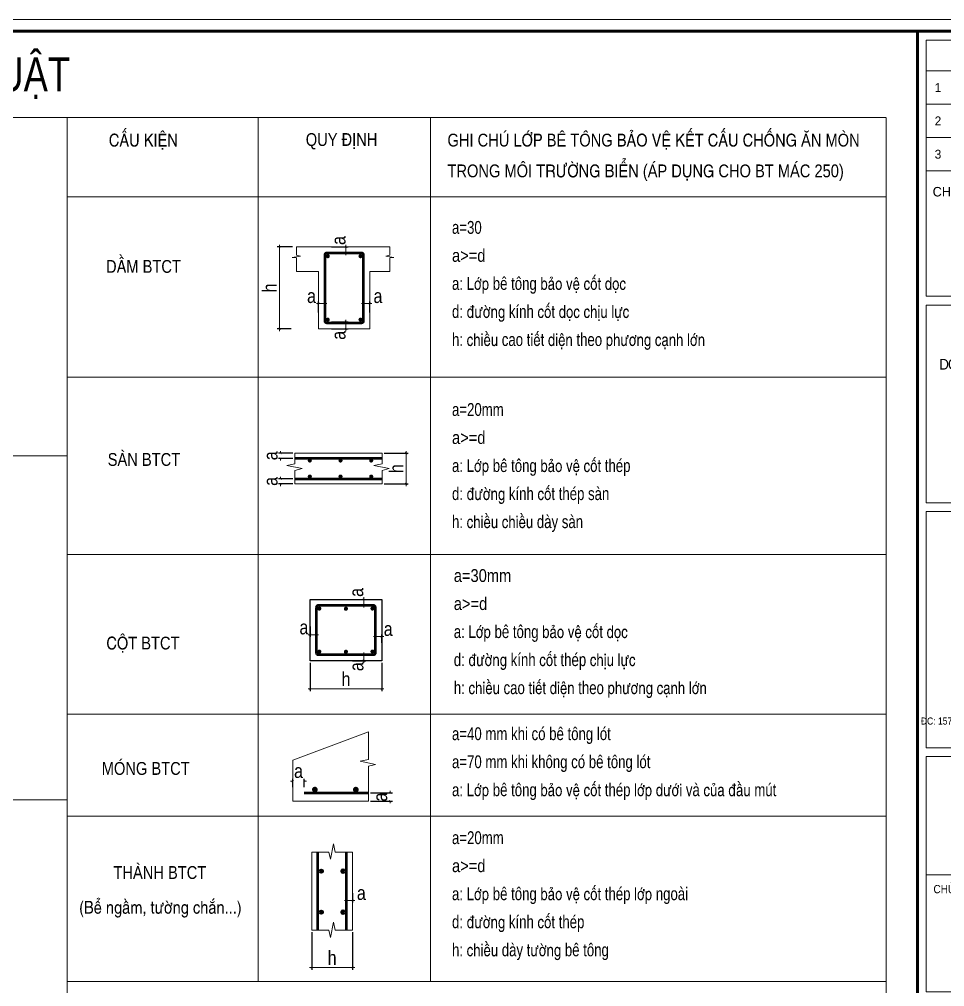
# Model space of a CAD drawing. Header units: millimetres. Extents: x 19378 to 228036, y -611253 to -529584.
# Drawn here: x 109401 to 142414, y -582842 to -548347 of the extents above; entities that cross this region are included whole.
import ezdxf
from ezdxf.enums import TextEntityAlignment as Align

# ---------------------------------------------------------------- set-up
doc = ezdxf.new("R2010")
doc.units = ezdxf.units.MM
doc.header["$MEASUREMENT"] = 0
doc.header["$PDMODE"] = 32
doc.linetypes.add('HIDDEN', pattern=[0.375, 0.25, -0.125])
doc.layers.get('Defpoints').update_dxf_attribs({"color": 1})
for name, color, linetype, lineweight in [('08. Net Text', 3, 'Continuous', 13), ('EG Dim', 8, 'Continuous', 15), ('EG Net dam2', 6, 'Continuous', 53), ('EG Net thay', 7, 'Continuous', 20), ('EG Text1', 3, 'Continuous', 20), ('EG Text2', 7, 'Continuous', 20), ('ISO', 153, 'Continuous', 13), ('LC MANH DUT', 35, 'HIDDEN', 5), ('LC Net dam2', 6, 'Continuous', 40), ('LC Net thay', 7, 'Continuous', 25), ('LC Text1', 3, 'Continuous', 20)]:
    doc.layers.add(name, color=color, linetype=linetype, lineweight=lineweight)
for name, color, linetype in [('Khungten_LCDI', 7, 'Continuous'), ('NETCHINH', 7, 'Continuous'), ('STEEL', 4, 'Continuous')]:
    doc.layers.add(name, color=color, linetype=linetype)
doc.styles.add('HELVECONDENSE', font='VNI-Helve-Condense.TTF')
doc.styles.add('Khungten', font='VHAVAN_1.TTF', dxfattribs={"width": 0.9, "height": 5000})
doc.styles.add('KICH THUOC', font='VNI-Helve-Condense.TTF')
doc.styles.add('STYLE3', font='VHHELS_1.TTF')
doc.styles.add('Text Khung Ten', font='VHAVAN_1.TTF')
doc.styles.add('Title', font='VHBLACK_1.TTF', dxfattribs={"width": 0.8})
doc.dimstyles.new('TV 25', dxfattribs={"dimscale": 0, "dimtxt": 160, "dimasz": 75, "dimexe": 75, "dimexo": 75, "dimgap": 30, "dimtad": 1, "dimdec": 0, "dimlfac": 0.25, "dimzin": 0, "dimdsep": 46, "dimtxsty": 'KICH THUOC', "dimblk": 'ARCHTICK', "dimcen": 0.09, "dimdle": 75, "dimclrd": 256, "dimclre": 256, "dimclrt": 256, "dimadec": 0, "dimazin": 0, "dimtfac": 1, "dimtdec": 0, "dimtix": 1, "dimtofl": 0, "dimtmove": 2, "dimatfit": 3, "dimfxl": 1, "dimtolj": 1, "dimtzin": 0, "dimlwd": -1, "dimarcsym": 0})

# ---------------------------------------------------------------- blocks, each defined once
blk = doc.blocks.new('_ArchTick')
at = {"color": 0, "linetype": 'ByBlock', "const_width": 0.15}
blk.add_lwpolyline([(-0.5, -0.5), (0.5, 0.5)], dxfattribs=at)
blk = doc.blocks.new('*D213')
at = {"layer": 'Defpoints', "color": 0, "ltscale": 200, "transparency": 16777216}
for p in [(119217, -556464), (118678, -559386), (119179, -559386)]:
    blk.add_point(p, dxfattribs=at)
at = {"layer": 'EG Dim', "ltscale": 200, "transparency": 16777216}
blk.add_line((118678, -556389), (118678, -559461), dxfattribs=at)
at = {"layer": 'EG Dim', "lineweight": -2, "ltscale": 200, "transparency": 16777216}
for p, q in [((119142, -556464), (118603, -556464)), ((119104, -559386), (118603, -559386))]:
    blk.add_line(p, q, dxfattribs=at)
at = {"layer": 'EG Dim', "ltscale": 200, "transparency": 16777216, "xscale": 75, "yscale": 75, "zscale": 75}
for p, rotation in [((118678, -556464), 90), ((118678, -559386), 270)]:
    blk.add_blockref('_ArchTick', p, dxfattribs=dict(at, rotation=rotation))
at = {"layer": 'EG Dim', "ltscale": 200, "transparency": 16777216, "insert": (118328, -557925), "char_height": 500, "attachment_point": 5, "rotation": 90, "style": 'KICH THUOC'}
blk.add_mtext('\\A1;h', dxfattribs=at)
blk = doc.blocks.new('*D214')
at = {"layer": 'Defpoints', "color": 0, "ltscale": 200, "transparency": 16777216}
for p in [(120468, -556464), (120468, -556684, 0), (121054, -556464)]:
    blk.add_point(p, dxfattribs=at)
at = {"layer": 'EG Dim', "ltscale": 200, "transparency": 16777216}
blk.add_line((121054, -556759), (121054, -556389), dxfattribs=at)
at = {"layer": 'EG Dim', "lineweight": -2, "ltscale": 200, "transparency": 16777216}
for p, q in [((120543, -556464), (121129, -556464)), ((120543, -556684), (121129, -556684))]:
    blk.add_line(p, q, dxfattribs=at)
at = {"layer": 'EG Dim', "ltscale": 200, "transparency": 16777216, "xscale": 75, "yscale": 75, "zscale": 75}
for p, rotation in [((121054, -556464), 90), ((121054, -556684), 270)]:
    blk.add_blockref('_ArchTick', p, dxfattribs=dict(at, rotation=rotation))
at = {"layer": 'EG Dim', "ltscale": 200, "transparency": 16777216, "insert": (120790, -556234), "char_height": 500, "attachment_point": 5, "rotation": 90, "style": 'KICH THUOC'}
blk.add_mtext('\\A1;a', dxfattribs=at)
blk = doc.blocks.new('*D215')
at = {"layer": 'Defpoints', "color": 0, "ltscale": 200, "transparency": 16777216}
for p in [(120468, -559132), (120468, -559386), (121054, -559386)]:
    blk.add_point(p, dxfattribs=at)
at = {"layer": 'EG Dim', "lineweight": -2, "ltscale": 200, "transparency": 16777216}
for p, q in [((120543, -559132), (121129, -559132)), ((120543, -559386), (121129, -559386))]:
    blk.add_line(p, q, dxfattribs=at)
at = {"layer": 'EG Dim', "ltscale": 200, "transparency": 16777216}
blk.add_line((121054, -559057), (121054, -559461), dxfattribs=at)
at = {"layer": 'EG Dim', "ltscale": 200, "transparency": 16777216, "xscale": 75, "yscale": 75, "zscale": 75}
for p, rotation in [((121054, -559132), 90), ((121054, -559386), 270)]:
    blk.add_blockref('_ArchTick', p, dxfattribs=dict(at, rotation=rotation))
at = {"layer": 'EG Dim', "ltscale": 200, "transparency": 16777216, "insert": (120790, -559616), "char_height": 500, "attachment_point": 5, "rotation": 90, "style": 'KICH THUOC'}
blk.add_mtext('\\A1;a', dxfattribs=at)
blk = doc.blocks.new('*D216')
at = {"layer": 'Defpoints', "color": 0, "ltscale": 200, "transparency": 16777216}
for p in [(120077, -558480), (120077, -558881), (120296, -558881, 0)]:
    blk.add_point(p, dxfattribs=at)
at = {"layer": 'EG Dim', "lineweight": -2, "ltscale": 200, "transparency": 16777216}
for p, q in [((120077, -558806), (120077, -558405)), ((120296, -558806), (120296, -558405))]:
    blk.add_line(p, q, dxfattribs=at)
at = {"layer": 'EG Dim', "ltscale": 200, "transparency": 16777216}
blk.add_line((120371, -558480), (120002, -558480), dxfattribs=at)
at = {"layer": 'EG Dim', "ltscale": 200, "transparency": 16777216, "xscale": 75, "yscale": 75, "zscale": 75, "rotation": 180}
blk.add_blockref('_ArchTick', (120077, -558480), dxfattribs=at)
at = {"layer": 'EG Dim', "ltscale": 200, "transparency": 16777216, "xscale": 75, "yscale": 75, "zscale": 75}
blk.add_blockref('_ArchTick', (120296, -558480), dxfattribs=at)
at = {"layer": 'EG Dim', "ltscale": 200, "transparency": 16777216, "insert": (119824, -558216), "char_height": 500, "attachment_point": 5, "style": 'KICH THUOC'}
blk.add_mtext('\\A1;a', dxfattribs=at)
blk = doc.blocks.new('*D217')
at = {"layer": 'Defpoints', "color": 0, "ltscale": 200, "transparency": 16777216}
for p in [(121903, -558480), (121683, -558881, 0), (121903, -558881)]:
    blk.add_point(p, dxfattribs=at)
at = {"layer": 'EG Dim', "lineweight": -2, "ltscale": 200, "transparency": 16777216}
for p, q in [((121683, -558806), (121683, -558405)), ((121903, -558806), (121903, -558405))]:
    blk.add_line(p, q, dxfattribs=at)
at = {"layer": 'EG Dim', "ltscale": 200, "transparency": 16777216}
blk.add_line((121608, -558480), (121978, -558480), dxfattribs=at)
at = {"layer": 'EG Dim', "ltscale": 200, "transparency": 16777216, "xscale": 75, "yscale": 75, "zscale": 75, "rotation": 180}
blk.add_blockref('_ArchTick', (121683, -558480), dxfattribs=at)
at = {"layer": 'EG Dim', "ltscale": 200, "transparency": 16777216, "xscale": 75, "yscale": 75, "zscale": 75}
blk.add_blockref('_ArchTick', (121903, -558480), dxfattribs=at)
at = {"layer": 'EG Dim', "ltscale": 200, "transparency": 16777216, "insert": (122196, -558216), "char_height": 500, "attachment_point": 5, "style": 'KICH THUOC'}
blk.add_mtext('\\A1;a', dxfattribs=at)
blk = doc.blocks.new('*D218')
at = {"layer": 'Defpoints', "color": 0, "ltscale": 200, "transparency": 16777216}
for p in [(119236, -563820), (118724, -564003), (119236, -564003)]:
    blk.add_point(p, dxfattribs=at)
at = {"layer": 'EG Dim', "lineweight": -2, "ltscale": 200, "transparency": 16777216}
for p, q in [((119161, -563820), (118649, -563820)), ((119161, -564003), (118649, -564003))]:
    blk.add_line(p, q, dxfattribs=at)
at = {"layer": 'EG Dim', "ltscale": 200, "transparency": 16777216}
for p, q in [((118724, -563820), (118724, -563745)), ((118724, -564003), (118724, -564078))]:
    blk.add_line(p, q, dxfattribs=at)
at = {"layer": 'EG Dim', "ltscale": 200, "transparency": 16777216, "xscale": 75, "yscale": 75, "zscale": 75}
for p, rotation in [((118724, -563820), 270), ((118724, -564003), 90)]:
    blk.add_blockref('_ArchTick', p, dxfattribs=dict(at, rotation=rotation))
at = {"layer": 'EG Dim', "ltscale": 200, "transparency": 16777216, "insert": (118369, -563911), "char_height": 500, "attachment_point": 5, "rotation": 90, "style": 'KICH THUOC'}
blk.add_mtext('\\A1;a', dxfattribs=at)
blk = doc.blocks.new('*D219')
at = {"layer": 'Defpoints', "color": 0, "ltscale": 200, "transparency": 16777216}
for p in [(118724, -564733), (119236, -564733), (119236, -564916)]:
    blk.add_point(p, dxfattribs=at)
at = {"layer": 'EG Dim', "ltscale": 200, "transparency": 16777216}
for p, q in [((118724, -564733), (118724, -564658)), ((118724, -564916), (118724, -564991))]:
    blk.add_line(p, q, dxfattribs=at)
at = {"layer": 'EG Dim', "lineweight": -2, "ltscale": 200, "transparency": 16777216}
for p, q in [((119161, -564733), (118649, -564733)), ((119161, -564916), (118649, -564916))]:
    blk.add_line(p, q, dxfattribs=at)
at = {"layer": 'EG Dim', "ltscale": 200, "transparency": 16777216, "xscale": 75, "yscale": 75, "zscale": 75}
for p, rotation in [((118724, -564733), 270), ((118724, -564916), 90)]:
    blk.add_blockref('_ArchTick', p, dxfattribs=dict(at, rotation=rotation))
at = {"layer": 'EG Dim', "ltscale": 200, "transparency": 16777216, "insert": (118369, -564824), "char_height": 500, "attachment_point": 5, "rotation": 90, "style": 'KICH THUOC'}
blk.add_mtext('\\A1;a', dxfattribs=at)
blk = doc.blocks.new('*D220')
at = {"layer": 'Defpoints', "color": 0, "ltscale": 200, "transparency": 16777216}
for p in [(122344, -563820), (122344, -564916), (123200, -564916)]:
    blk.add_point(p, dxfattribs=at)
at = {"layer": 'EG Dim', "lineweight": -2, "ltscale": 200, "transparency": 16777216}
for p, q in [((122419, -563820), (123275, -563820)), ((122419, -564916), (123275, -564916))]:
    blk.add_line(p, q, dxfattribs=at)
at = {"layer": 'EG Dim', "ltscale": 200, "transparency": 16777216}
blk.add_line((123200, -563745), (123200, -564991), dxfattribs=at)
at = {"layer": 'EG Dim', "ltscale": 200, "transparency": 16777216, "xscale": 75, "yscale": 75, "zscale": 75}
for p, rotation in [((123200, -563820), 90), ((123200, -564916), 270)]:
    blk.add_blockref('_ArchTick', p, dxfattribs=dict(at, rotation=rotation))
at = {"layer": 'EG Dim', "ltscale": 200, "transparency": 16777216, "insert": (122850, -564368), "char_height": 500, "attachment_point": 5, "rotation": 90, "style": 'KICH THUOC'}
blk.add_mtext('\\A1;h', dxfattribs=at)
blk = doc.blocks.new('*D185')
at = {"layer": 'Defpoints', "color": 0, "ltscale": 200, "transparency": 16777216}
for p in [(119776, -571221), (122332, -571221), (122332, -572225)]:
    blk.add_point(p, dxfattribs=at)
at = {"layer": 'EG Dim', "lineweight": -2, "ltscale": 200, "transparency": 16777216}
for p, q in [((119776, -571296), (119776, -572300)), ((122332, -571296), (122332, -572300))]:
    blk.add_line(p, q, dxfattribs=at)
at = {"layer": 'EG Dim', "ltscale": 200, "transparency": 16777216}
blk.add_line((119701, -572225), (122407, -572225), dxfattribs=at)
at = {"layer": 'EG Dim', "ltscale": 200, "transparency": 16777216, "xscale": 75, "yscale": 75, "zscale": 75, "rotation": 180}
blk.add_blockref('_ArchTick', (119776, -572225), dxfattribs=at)
at = {"layer": 'EG Dim', "ltscale": 200, "transparency": 16777216, "xscale": 75, "yscale": 75, "zscale": 75}
blk.add_blockref('_ArchTick', (122332, -572225), dxfattribs=at)
at = {"layer": 'EG Dim', "ltscale": 200, "transparency": 16777216, "insert": (121054, -571875), "char_height": 500, "attachment_point": 5, "style": 'KICH THUOC'}
blk.add_mtext('\\A1;h', dxfattribs=at)
blk = doc.blocks.new('*D186')
at = {"layer": 'Defpoints', "color": 0, "ltscale": 200, "transparency": 16777216}
for p in [(121114, -569030), (121689, -569030), (121114, -569249, 0)]:
    blk.add_point(p, dxfattribs=at)
at = {"layer": 'EG Dim', "lineweight": -2, "ltscale": 200, "transparency": 16777216}
for p, q in [((121189, -569030), (121764, -569030)), ((121189, -569249), (121764, -569249))]:
    blk.add_line(p, q, dxfattribs=at)
at = {"layer": 'EG Dim', "ltscale": 200, "transparency": 16777216}
blk.add_line((121689, -569324), (121689, -568955), dxfattribs=at)
at = {"layer": 'EG Dim', "ltscale": 200, "transparency": 16777216, "xscale": 75, "yscale": 75, "zscale": 75}
for p, rotation in [((121689, -569030), 90), ((121689, -569249), 270)]:
    blk.add_blockref('_ArchTick', p, dxfattribs=dict(at, rotation=rotation))
at = {"layer": 'EG Dim', "ltscale": 200, "transparency": 16777216, "insert": (121425, -568784), "char_height": 500, "attachment_point": 5, "rotation": 90, "style": 'KICH THUOC'}
blk.add_mtext('\\A1;a', dxfattribs=at)
blk = doc.blocks.new('*D187')
at = {"layer": 'Defpoints', "color": 0, "ltscale": 200, "transparency": 16777216}
for p in [(121210, -571002, 0), (121210, -571221), (121694, -571221)]:
    blk.add_point(p, dxfattribs=at)
at = {"layer": 'EG Dim', "lineweight": -2, "ltscale": 200, "transparency": 16777216}
for p, q in [((121285, -571002), (121769, -571002)), ((121285, -571221), (121769, -571221))]:
    blk.add_line(p, q, dxfattribs=at)
at = {"layer": 'EG Dim', "ltscale": 200, "transparency": 16777216}
blk.add_line((121694, -570927), (121694, -571296), dxfattribs=at)
at = {"layer": 'EG Dim', "ltscale": 200, "transparency": 16777216, "xscale": 75, "yscale": 75, "zscale": 75}
for p, rotation in [((121694, -571002), 90), ((121694, -571221), 270)]:
    blk.add_blockref('_ArchTick', p, dxfattribs=dict(at, rotation=rotation))
at = {"layer": 'EG Dim', "ltscale": 200, "transparency": 16777216, "insert": (121430, -571432), "char_height": 500, "attachment_point": 5, "rotation": 90, "style": 'KICH THUOC'}
blk.add_mtext('\\A1;a', dxfattribs=at)
blk = doc.blocks.new('*D188')
at = {"layer": 'Defpoints', "color": 0, "ltscale": 200, "transparency": 16777216}
for p in [(122332, -570353), (122109, -570660, 0), (122332, -570660)]:
    blk.add_point(p, dxfattribs=at)
at = {"layer": 'EG Dim', "ltscale": 200, "transparency": 16777216}
blk.add_line((122034, -570353), (122407, -570353), dxfattribs=at)
at = {"layer": 'EG Dim', "lineweight": -2, "ltscale": 200, "transparency": 16777216}
for p, q in [((122109, -570585), (122109, -570278)), ((122332, -570585), (122332, -570278))]:
    blk.add_line(p, q, dxfattribs=at)
at = {"layer": 'EG Dim', "ltscale": 200, "transparency": 16777216, "xscale": 75, "yscale": 75, "zscale": 75, "rotation": 180}
blk.add_blockref('_ArchTick', (122109, -570353), dxfattribs=at)
at = {"layer": 'EG Dim', "ltscale": 200, "transparency": 16777216, "xscale": 75, "yscale": 75, "zscale": 75}
blk.add_blockref('_ArchTick', (122332, -570353), dxfattribs=at)
at = {"layer": 'EG Dim', "ltscale": 200, "transparency": 16777216, "insert": (122562, -570089), "char_height": 500, "attachment_point": 5, "style": 'KICH THUOC'}
blk.add_mtext('\\A1;a', dxfattribs=at)
blk = doc.blocks.new('*D189')
at = {"layer": 'Defpoints', "color": 0, "ltscale": 200, "transparency": 16777216}
for p in [(119776, -569923), (119995, -569923, 0), (119776, -570296)]:
    blk.add_point(p, dxfattribs=at)
at = {"layer": 'EG Dim', "lineweight": -2, "ltscale": 200, "transparency": 16777216}
for p, q in [((119776, -569998), (119776, -570371)), ((119995, -569998), (119995, -570371))]:
    blk.add_line(p, q, dxfattribs=at)
at = {"layer": 'EG Dim', "ltscale": 200, "transparency": 16777216}
blk.add_line((120070, -570296), (119701, -570296), dxfattribs=at)
at = {"layer": 'EG Dim', "ltscale": 200, "transparency": 16777216, "xscale": 75, "yscale": 75, "zscale": 75, "rotation": 180}
blk.add_blockref('_ArchTick', (119776, -570296), dxfattribs=at)
at = {"layer": 'EG Dim', "ltscale": 200, "transparency": 16777216, "xscale": 75, "yscale": 75, "zscale": 75}
blk.add_blockref('_ArchTick', (119995, -570296), dxfattribs=at)
at = {"layer": 'EG Dim', "ltscale": 200, "transparency": 16777216, "insert": (119554, -570032), "char_height": 500, "attachment_point": 5, "style": 'KICH THUOC'}
blk.add_mtext('\\A1;a', dxfattribs=at)
blk = doc.blocks.new('*D190')
at = {"layer": 'Defpoints', "color": 0, "ltscale": 200, "transparency": 16777216}
for p in [(119156, -575510), (119156, -575808), (119568, -575808)]:
    blk.add_point(p, dxfattribs=at)
at = {"layer": 'EG Dim', "ltscale": 200, "transparency": 16777216}
for p, q in [((119156, -575510), (119081, -575510)), ((119568, -575510), (119643, -575510))]:
    blk.add_line(p, q, dxfattribs=at)
at = {"layer": 'EG Dim', "lineweight": -2, "ltscale": 200, "transparency": 16777216}
for p, q in [((119156, -575733), (119156, -575435)), ((119568, -575733), (119568, -575435))]:
    blk.add_line(p, q, dxfattribs=at)
at = {"layer": 'EG Dim', "ltscale": 200, "transparency": 16777216, "xscale": 75, "yscale": 75, "zscale": 75}
blk.add_blockref('_ArchTick', (119156, -575510), dxfattribs=at)
at = {"layer": 'EG Dim', "ltscale": 200, "transparency": 16777216, "xscale": 75, "yscale": 75, "zscale": 75, "rotation": 180}
blk.add_blockref('_ArchTick', (119568, -575510), dxfattribs=at)
at = {"layer": 'EG Dim', "ltscale": 200, "transparency": 16777216, "insert": (119362, -575154), "char_height": 500, "attachment_point": 5, "style": 'KICH THUOC'}
blk.add_mtext('\\A1;a', dxfattribs=at)
blk = doc.blocks.new('*D191')
at = {"layer": 'Defpoints', "color": 0, "ltscale": 200, "transparency": 16777216}
for p in [(121857, -575934), (121857, -576226), (122634, -576226)]:
    blk.add_point(p, dxfattribs=at)
at = {"layer": 'EG Dim', "lineweight": -2, "ltscale": 200, "transparency": 16777216}
for p, q in [((121932, -575934), (122709, -575934)), ((121932, -576226), (122709, -576226))]:
    blk.add_line(p, q, dxfattribs=at)
at = {"layer": 'EG Dim', "ltscale": 200, "transparency": 16777216}
for p, q in [((122634, -575934), (122634, -575859)), ((122634, -576226), (122634, -576301))]:
    blk.add_line(p, q, dxfattribs=at)
at = {"layer": 'EG Dim', "ltscale": 200, "transparency": 16777216, "xscale": 75, "yscale": 75, "zscale": 75}
for p, rotation in [((122634, -575934), 270), ((122634, -576226), 90)]:
    blk.add_blockref('_ArchTick', p, dxfattribs=dict(at, rotation=rotation))
at = {"layer": 'EG Dim', "ltscale": 200, "transparency": 16777216, "insert": (122279, -576080), "char_height": 500, "attachment_point": 5, "rotation": 90, "style": 'KICH THUOC'}
blk.add_mtext('\\A1;a', dxfattribs=at)
blk = doc.blocks.new('*D192')
at = {"layer": 'Defpoints', "color": 0, "ltscale": 200, "transparency": 16777216}
for p in [(119831, -580828), (121292, -580828), (121292, -582164)]:
    blk.add_point(p, dxfattribs=at)
at = {"layer": 'EG Dim', "lineweight": -2, "ltscale": 200, "transparency": 16777216}
for p, q in [((119831, -580903), (119831, -582239)), ((121292, -580903), (121292, -582239))]:
    blk.add_line(p, q, dxfattribs=at)
at = {"layer": 'EG Dim', "ltscale": 200, "transparency": 16777216}
blk.add_line((119756, -582164), (121367, -582164), dxfattribs=at)
at = {"layer": 'EG Dim', "ltscale": 200, "transparency": 16777216, "xscale": 75, "yscale": 75, "zscale": 75, "rotation": 180}
blk.add_blockref('_ArchTick', (119831, -582164), dxfattribs=at)
at = {"layer": 'EG Dim', "ltscale": 200, "transparency": 16777216, "xscale": 75, "yscale": 75, "zscale": 75}
blk.add_blockref('_ArchTick', (121292, -582164), dxfattribs=at)
at = {"layer": 'EG Dim', "ltscale": 200, "transparency": 16777216, "insert": (120561, -581814), "char_height": 500, "attachment_point": 5, "style": 'KICH THUOC'}
blk.add_mtext('\\A1;h', dxfattribs=at)
blk = doc.blocks.new('*D193')
at = {"layer": 'Defpoints', "color": 0, "ltscale": 200, "transparency": 16777216}
for p in [(121073, -579436), (121292, -579436), (121292, -579768)]:
    blk.add_point(p, dxfattribs=at)
at = {"layer": 'EG Dim', "ltscale": 200, "transparency": 16777216}
blk.add_line((120998, -579768), (121367, -579768), dxfattribs=at)
at = {"layer": 'EG Dim', "lineweight": -2, "ltscale": 200, "transparency": 16777216}
for p, q in [((121073, -579511), (121073, -579843)), ((121292, -579511), (121292, -579843))]:
    blk.add_line(p, q, dxfattribs=at)
at = {"layer": 'EG Dim', "ltscale": 200, "transparency": 16777216, "xscale": 75, "yscale": 75, "zscale": 75, "rotation": 180}
blk.add_blockref('_ArchTick', (121073, -579768), dxfattribs=at)
at = {"layer": 'EG Dim', "ltscale": 200, "transparency": 16777216, "xscale": 75, "yscale": 75, "zscale": 75}
blk.add_blockref('_ArchTick', (121292, -579768), dxfattribs=at)
at = {"layer": 'EG Dim', "ltscale": 200, "transparency": 16777216, "insert": (121604, -579504), "char_height": 500, "attachment_point": 5, "style": 'KICH THUOC'}
blk.add_mtext('\\A1;a', dxfattribs=at)
blk = doc.blocks.new('lcdi fix')
at = {"layer": 'Defpoints', "lineweight": 0}
blk.add_lwpolyline([(-1200, -14850), (-1200, 14850), (40800, 14850), (40800, -14850)], close=True, dxfattribs=at)
at = {"layer": 'Khungten_LCDI', "color": 5, "lineweight": 60}
blk.add_line((36600, 14650), (36600, -14650), dxfattribs=at)
at = {"layer": 'Khungten_LCDI', "color": 9, "lineweight": 15}
for p, q in [((36750, 13981), (40450, 13981)), ((36750, 13420), (40450, 13420)), ((36750, 12858), (40450, 12858)), ((36750, 12297), (40450, 12297))]:
    blk.add_line(p, q, dxfattribs=at)
at = {"layer": 'Khungten_LCDI', "color": 5, "lineweight": 60}
blk.add_lwpolyline([(0, -14650), (0, 14650), (40600, 14650), (40600, -14650)], close=True, dxfattribs=at)
at = {"layer": 'Khungten_LCDI', "color": 9, "lineweight": 15}
for points in [[(36750, 10190), (40450, 10190), (40450, 14500), (36750, 14500)], [(36750, 6712), (40450, 6712), (40450, 10040), (36750, 10040)], [(36750, 2587), (40450, 2587), (40450, 6562), (36750, 6562)], [(36750, 446), (40450, 446), (40450, 2437), (36750, 2437)], [(36750, -1522), (40450, -1522), (40450, 446), (36750, 446)]]:
    blk.add_lwpolyline(points, close=True, dxfattribs=at)
at = {"color": 7, "style": 'Khungten'}
blk.add_text('chñ ®Çu t\xad - project owner', height=160, dxfattribs=at).set_placement((38566, 11868), align=Align.CENTER)
at = {"color": 7, "style": 'Khungten', "width": 0.9}
blk.add_text('chñ nhiÖm thiÕt kÕ - chief of design', height=140, dxfattribs=at).set_placement((38566, 136), align=Align.CENTER)
at = {"color": 4, "insert": (38617, 8868), "char_height": 180, "width": 3461.97, "attachment_point": 5, "style": 'Khungten'}
blk.add_mtext('{\\f.VnArialH|b0|i0|c0|p34;\\W0.9;\\T0.9;doanh tr¹i c¸c ®¬n vÞ thuéc s\xad ®oµn 395/qu©n khu 3}', dxfattribs=at)
at = {"color": 7, "insert": (38600, 3096), "char_height": 120, "attachment_point": 2, "style": 'Khungten'}
blk.add_mtext_dynamic_manual_height_columns('®c: 157 no 4 - 97 b¹ch ®»ng - ph\xadêng h¹ lý   quËn hång bµng - thµnh phè h¶i phßng ', width=3886.57, gutter_width=25, heights=[0], dxfattribs=at)
at = {"color": 7, "style": 'Khungten', "width": 0.8}
for tag, p in [('REVISION', (39499, -10746)), ('NGAYHT', (39546, -11609))]:
    blk.add_attdef(tag, text='', height=200, dxfattribs=at).set_placement(p, align=Align.CENTER)
at = {"layer": '08. Net Text', "color": 7, "style": 'Text Khung Ten'}
blk.add_text('1', height=150, dxfattribs=at).set_placement((36892, 13627))
at = {"layer": '08. Net Text', "color": 7, "ltscale": 2, "style": 'Text Khung Ten'}
for s, p in [('2', (36892, 13065)), ('3', (36892, 12504))]:
    blk.add_text(s, height=150, dxfattribs=at).set_placement(p)
at = {"layer": 'LC Text1', "style": 'Title', "width": 1.485915}
for tag, p, p2 in [('TENBANVE1', (36913, -8886), (40339, -8886)), ('TENBANVE2', (36913, -9562), (40339, -9562))]:
    blk.add_attdef(tag, text='', height=250, dxfattribs=at).set_placement(p, p2, align=Align.FIT)
at = {"layer": 'LC Text1', "style": 'Title', "width": 0.7}
blk.add_attdef('SOBANVE', text='', height=250, dxfattribs=at).set_placement((39562, -13896), align=Align.CENTER)

msp = doc.modelspace()

# ---------------------------------------------------------------- linework, layer by layer
at = {"layer": 'EG Net dam2'}
msp.add_line((119568.1, -575934.1, 0), (121856.7, -575934.1, 0), dxfattribs=at)
at = {"layer": 'EG Net dam2', "elevation": 0}
for points in [[(120368.7, -559166.9), (121610.4, -559166.9, 0.4142136), (121683.4, -559093.8), (121683.4, -556756.6, 0.4142136), (121610.4, -556683.6), (120368.7, -556683.6, 0.4142136), (120295.7, -556756.6), (120295.7, -559093.8, 0.4142136)], [(120067.9, -571002.1), (122036.2, -571002.1, 0.4142136), (122109.3, -570929.1), (122109.3, -569322.2, 0.4142136), (122036.2, -569249.2), (120067.9, -569249.2, 0.4142136), (119994.8, -569322.2), (119994.8, -570929.1, 0.4142136)], [(120123.5, -578722.7, -1), (120225.8, -578722.7, -1)], [(120999.1, -578722.7, 1), (120896.9, -578722.7, 1)], [(120123.5, -580183.4, -1), (120225.8, -580183.4, -1)], [(120999.1, -580183.4, 1), (120896.9, -580183.4, 1)]]:
    msp.add_lwpolyline(points, format="xyb", close=True, dxfattribs=at)
for points in [[(122343.7, -564002.8), (119235.8, -564002.8)], [(119235.8, -564733.1), (122343.7, -564733.1)], [(120050, -580828.3), (120050, -578043.3)], [(121072.6, -580828.3), (121072.6, -578043.3)]]:
    msp.add_lwpolyline(points, dxfattribs=at)
at = {"layer": 'EG Net thay'}
for p, q in [((120076.6, -556464.5), (119293.3, -556464.5)), ((121902.5, -556464.5), (122613.8, -556464.5)), ((120076.6, -557340.9), (119293.3, -557340.9)), ((121902.5, -557340.9), (122613.8, -557340.9)), ((119235.8, -563820.2, 0), (122343.7, -563820.2, 0)), ((119235.8, -564915.7, 0), (122343.7, -564915.7, 0)), ((121856.7, -573752.7, 0), (119155.9, -574765.5, 0)), ((119155.9, -576226.3, 0), (121856.7, -576226.3, 0))]:
    msp.add_line(p, q, dxfattribs=at)
at = {"layer": 'EG Net thay', "ltscale": 2}
msp.add_line((119155.9, -574765.5, 0), (119155.9, -576226.3, 0), dxfattribs=at)
at = {"layer": 'EG Net thay', "elevation": 0}
for points in [[(121902.5, -556464.5), (120076.6, -556464.5)], [(120076.6, -557340.9), (120076.6, -559386), (121902.5, -559386), (121902.5, -557340.9)], [(119775.7, -569030.1), (119775.7, -571221.2), (122332, -571221.2), (122332, -569030.1)], [(119830.9, -580828.3), (119830.9, -578043.3)], [(121291.7, -580828.3), (121291.7, -578043.3)]]:
    msp.add_lwpolyline(points, dxfattribs=at)
at = {"layer": 'ISO', "ltscale": 2}
for p, q in [((119293.3, -556464.5), (119293.3, -556755)), ((122613.8, -556464.5), (122613.8, -556755)), ((119426.6, -556787.9), (119140.7, -556834.6)), ((119140.7, -556834.6), (119293.3, -556852.8)), ((119293.3, -556755), (119426.6, -556787.9)), ((119293.3, -556852.8), (119293.3, -557340.9)), ((122613.8, -556755), (122480.6, -556787.9)), ((122480.6, -556787.9), (122766.5, -556834.6)), ((122766.5, -556834.6), (122613.8, -556852.8)), ((122613.8, -556852.8), (122613.8, -557340.9))]:
    msp.add_line(p, q, dxfattribs=at)
at = {"layer": 'ISO', "elevation": 0}
for points in [[(119235.8, -563820.2), (119235.8, -564199.4), (118944.1, -564255.8), (119490.8, -564370), (119235.8, -564432.1), (119235.8, -564915.7)], [(122343.7, -563820.2), (122343.7, -564199.4), (122052.1, -564255.8), (122598.7, -564370), (122343.7, -564432.1), (122343.7, -564915.7)], [(121856.7, -573752.7), (121856.7, -574744.6), (121565, -574801), (122111.7, -574915.2), (121856.7, -574977.4), (121856.7, -576226.3)], [(121291.7, -578043.3), (120670.1, -578043.3), (120613.7, -577751.6), (120499.6, -578298.2), (120437.4, -578043.3), (119830.9, -578043.3)], [(121291.7, -580828.3), (120670.1, -580828.3), (120613.7, -580536.7), (120499.6, -581083.3), (120437.4, -580828.3), (119830.9, -580828.3)]]:
    msp.add_lwpolyline(points, dxfattribs=at)
at = {"layer": 'LC MANH DUT', "ltscale": 3}
for p, q in [((111101.7, -551844.1, 0), (65881.7, -551844.1, 0)), ((111101.7, -551844.1), (111101.7, -582320.1, 0)), ((140327.8, -610829.2, 0), (140327.8, -551844.1)), ((111101.7, -563915, 0), (65881.7, -563915, 0)), ((111101.7, -576182.6, 0), (65881.7, -576182.6, 0)), ((111101.7, -582320.1, 0), (111101.7, -610829.2, 0))]:
    msp.add_line(p, q, dxfattribs=at)
at = {"layer": 'LC MANH DUT', "ltscale": 3, "elevation": 0}
for points in [[(111101.7, -551844.1), (140327.8, -551844.1)], [(117920.8, -551844.1), (117920.8, -582660.3)], [(124073.8, -551844.1), (124073.8, -582660.3)], [(111101.7, -554675.7), (140327.8, -554675.7)], [(111101.7, -561111), (140327.8, -561111)], [(111101.7, -567428.4), (140327.8, -567428.4)], [(111101.7, -573120.8), (140327.8, -573120.8)], [(111101.7, -576767.4), (140327.8, -576767.4)], [(111101.7, -582660.3), (140327.8, -582660.3)], [(111101.7, -582660.3), (140327.8, -582660.3)]]:
    msp.add_lwpolyline(points, dxfattribs=at)
at = {"layer": 'LC Net dam2', "const_width": 101, "elevation": 0}
for points in [[(119995.7, -575814.5, 1), (119894.7, -575814.5, 1)], [(121456.4, -575814.5, 1), (121355.4, -575814.5, 1)]]:
    msp.add_lwpolyline(points, format="xyb", close=True, dxfattribs=at)
at = {"layer": 'NETCHINH', "elevation": 0}
msp.add_lwpolyline([(119775.7, -571221.2), (119775.7, -569030.1), (122332, -569030.1), (122332, -571221.2)], close=True, dxfattribs=at)
at = {"layer": 'STEEL', "const_width": 73, "elevation": 0}
for points in [[(120368.7, -556793.1, 1), (120441.8, -556793.1, 1)], [(121610.4, -556793.1, -1), (121537.3, -556793.1, -1)], [(120368.7, -559057.3, -1), (120441.8, -559057.3, -1)], [(121610.4, -559057.3, 1), (121537.3, -559057.3, 1)], [(119727.8, -564079.4, -1), (119800.8, -564079.4, -1)], [(120823.4, -564079.4, -1), (120896.4, -564079.4, -1)], [(121918.9, -564079.4, -1), (121992, -564079.4, -1)], [(119727.8, -564652.7, 1), (119800.8, -564652.7, 1)], [(120823.4, -564652.7, 1), (120896.4, -564652.7, 1)], [(121918.9, -564652.7, 1), (121992, -564652.7, 1)], [(120067.9, -569358.8, 1), (120140.9, -569358.8, 1)], [(121015.2, -569365.8, 1), (121088.2, -569365.8, 1)], [(122036.2, -569358.8, -1), (121963.2, -569358.8, -1)], [(120067.9, -570892.6, -1), (120140.9, -570892.6, -1)], [(121015.2, -570899.6, -1), (121088.2, -570899.6, -1)], [(122036.2, -570892.6, 1), (121963.2, -570892.6, 1)]]:
    msp.add_lwpolyline(points, format="xyb", close=True, dxfattribs=at)

# ---------------------------------------------------------------- block references
at = {"layer": 'LC Net thay', "xscale": 2.118034286391425, "yscale": 2.118034286391425, "zscale": 2.118034286391425}
msp.add_blockref('lcdi fix', (63919.7, -579800, 0), dxfattribs=at)

# ---------------------------------------------------------------- texts
at = {"layer": 'EG Text1', "style": 'STYLE3', "width": 0.8}
msp.add_text('quy c¸ch kü thuËt', height=1215, dxfattribs=at).set_placement((104389.7, -550918.6, 0), align=Align.CENTER)
at = {"layer": 'EG Text2', "color": 7, "lineweight": 0, "style": 'HELVECONDENSE'}
for s, height, p in [('CAÁU KIEÄN', 456.49, (112593.9, -552881.6, 0)), ('GHI CHUÙ LÔÙP BEÂ TOÂNG BAÛO VEÄ KEÁT CAÁU CHOÁNG AÊN MOØN', 456.489, (124675.7, -552881.6, 0)), ('QUY ÑÒNH', 456.49, (119619.7, -552861.7)), ('TRONG MOÂI TRÖÔØNG BIEÅN (AÙP DUÏNG CHO BT MAÙC 250)', 456.489, (124675.7, -553979.9, 0)), ('DAÀM BTCT', 456.49, (112496.3, -557386, 0)), ('a>=d', 456.49, (124838.1, -556994.7, 0)), ('a>=d', 456.49, (124838.1, -563489.1, 0)), ('SAØN BTCT', 456.49, (112554.2, -564270.3, 0)), ('a=30mm', 456.49, (124902.1, -568410.3, 0)), ('a>=d', 456.49, (124902.1, -569410.3, 0)), ('COÄT BTCT', 456.49, (112505.3, -570817.7, 0)), ('MOÙNG BTCT', 456.49, (112340.6, -575289.1, 0)), ('THAØNH BTCT', 456.489, (112758.7, -579000.2, 0)), ('a>=d', 456.49, (124838.1, -578758.2, 0)), ('(Beå ngaàm, töôøng chaén...)', 456.489, (111533.6, -580239.1, 0))]:
    msp.add_text(s, height=height, dxfattribs=at).set_placement(p)
at = {"layer": 'EG Text2', "color": 7, "lineweight": 0, "style": 'HELVECONDENSE', "width": 0.9}
for s, height, p in [('a=30', 456.49, (124838.1, -555994.7)), ('a: Lôùp beâ toâng baûo veä coát doïc', 456.489, (124838.1, -557994.7, 0)), ('d: ñöôøng kính coát doïc chòu löïc', 456.489, (124838.1, -558994.7, 0)), ('h: chieàu cao tieát dieän theo phöông caïnh lôùn', 456.489, (124838.1, -559994.7, 0)), ('a=20mm', 456.49, (124838.1, -562489.1, 0)), ('a: Lôùp beâ toâng baûo veä coát theùp', 456.489, (124838.1, -564489.1, 0)), ('d: ñöôøng kính coát theùp saøn', 456.489, (124838.1, -565489.1, 0)), ('h: chieàu chieàu daøy saøn', 456.489, (124838.1, -566489.1, 0)), ('a: Lôùp beâ toâng baûo veä coát doïc', 456.489, (124902.1, -570410.3, 0)), ('d: ñöôøng kính coát theùp chòu löïc', 456.489, (124902.1, -571410.3, 0)), ('h: chieàu cao tieát dieän theo phöông caïnh lôùn', 456.489, (124902.1, -572410.3, 0)), ('a=40 mm khi coù beâ toâng loùt', 456.489, (124838.1, -574050.3, 0)), ('a=70 mm khi khoâng coù beâ toâng loùt', 456.489, (124838.1, -575050.3, 0)), ('a: Lôùp beâ toâng baûo veä coát theùp lôùp döôùi vaø cuûa ñaàu muùt', 456.489, (124838.1, -576050.3, 0)), ('a=20mm', 456.49, (124838.1, -577758.2, 0)), ('a: Lôùp beâ toâng baûo veä coát theùp lôùp ngoaøi', 456.489, (124838.1, -579758.2, 0)), ('d: ñöôøng kính coát theùp ', 456.489, (124838.1, -580758.2, 0)), ('h: chieàu daøy töôøng beâ toâng', 456.489, (124838.1, -581758.2, 0))]:
    msp.add_text(s, height=height, dxfattribs=at).set_placement(p)

# ---------------------------------------------------------------- dimensions: what is measured, and where the dimension line sits
at = {"layer": 'EG Dim', "ltscale": 200}
for base, p1, p2, angle, picture, middle in [((121054.1, -556464.5), (120468.2, -556683.6, 0), (120468.2, -556464.5), 90, '*D214', (120790.3, -556234.4)), ((121902.5, -558480), (121683.4, -558880.7, 0), (121902.5, -558880.7), 180, '*D217', (122195.8, -558216.2)), ((121054.1, -559386), (120468.2, -559132.2), (120468.2, -559386), 270, '*D215', (120790.3, -559616.2)), ((121689.1, -569030.1, 0), (121114.4, -569249.2), (121114.4, -569030.1, 0), 90, '*D186', (121425.3, -568784.5, 0)), ((121694.2, -571221.2, 0), (121209.9, -571002.1), (121209.9, -571221.2, 0), 90, '*D187', (121430.4, -571431.6, 0))]:
    dim = msp.add_linear_dim(base=base, p1=p1, p2=p2, angle=angle, text='a', dimstyle='TV 25', override={"dimscale": 1, "dimtxt": 500, "dimgap": 100}, dxfattribs=at)
    dim.commit()
    dim.dimension.update_dxf_attribs({"geometry": picture, "text_midpoint": middle, "dimtype": 160})
for base, p1, p2, angle, text, picture, middle in [((118678.4, -559386), (119216.5, -556464.5), (119179.3, -559386), 90, 'h', '*D213', (118328.4, -557925.2)), ((118724.3, -564002.8, 0), (119235.8, -563820.2, 0), (119235.8, -564002.8, 0), 90, 'a', '*D218', (118369, -563911.5, 0)), ((123200.4, -564915.7, 0), (122343.7, -563820.2, 0), (122343.7, -564915.7, 0), 90, 'h', '*D220', (122850.4, -564367.9, 0)), ((118724.3, -564733.1, 0), (119235.8, -564915.7, 0), (119235.8, -564733.1, 0), 270, 'a', '*D219', (118369, -564824.4, 0)), ((122634.3, -576226.3, 0), (121856.7, -575934.1, 0), (121856.7, -576226.3, 0), 90, 'a', '*D191', (122279, -576080.2, 0))]:
    dim = msp.add_linear_dim(base=base, p1=p1, p2=p2, angle=angle, text=text, dimstyle='TV 25', override={"dimscale": 1, "dimtxt": 500, "dimgap": 100}, dxfattribs=at)
    dim.commit()
    dim.dimension.update_dxf_attribs({"geometry": picture, "text_midpoint": middle})
for base, p1, p2, picture, middle in [((120076.6, -558480), (120295.7, -558880.7, 0), (120076.6, -558880.7), '*D216', (119824.1, -558216.2)), ((119775.7, -570295.7, 0), (119994.8, -569923.3), (119775.7, -569923.3, 0), '*D189', (119554.1, -570031.9, 0)), ((122332, -570352.8, 0), (122109.3, -570660.5), (122332, -570660.5, 0), '*D188', (122561.5, -570089, 0)), ((121291.7, -579767.6, 0), (121072.6, -579435.8, 0), (121291.7, -579435.8, 0), '*D193', (121604.4, -579503.8, 0))]:
    dim = msp.add_linear_dim(base=base, p1=p1, p2=p2, text='a', dimstyle='TV 25', override={"dimscale": 1, "dimtxt": 500, "dimgap": 100}, dxfattribs=at)
    dim.commit()
    dim.dimension.update_dxf_attribs({"geometry": picture, "text_midpoint": middle, "dimtype": 160})
for base, p1, p2, text, picture, middle in [((122332, -572225.5, 0), (119775.7, -571221.2, 0), (122332, -571221.2, 0), 'h', '*D185', (121053.9, -571875.5, 0)), ((119155.9, -575509.7, 0), (119568.1, -575807.5, 0), (119155.9, -575807.5, 0), 'a', '*D190', (119362, -575154.4, 0)), ((121291.7, -582163.5, 0), (119830.9, -580828.3, 0), (121291.7, -580828.3, 0), 'h', '*D192', (120561.3, -581813.5, 0))]:
    dim = msp.add_linear_dim(base=base, p1=p1, p2=p2, text=text, dimstyle='TV 25', override={"dimscale": 1, "dimtxt": 500, "dimgap": 100}, dxfattribs=at)
    dim.commit()
    dim.dimension.update_dxf_attribs({"geometry": picture, "text_midpoint": middle})

doc.saveas('drawing.dxf')
